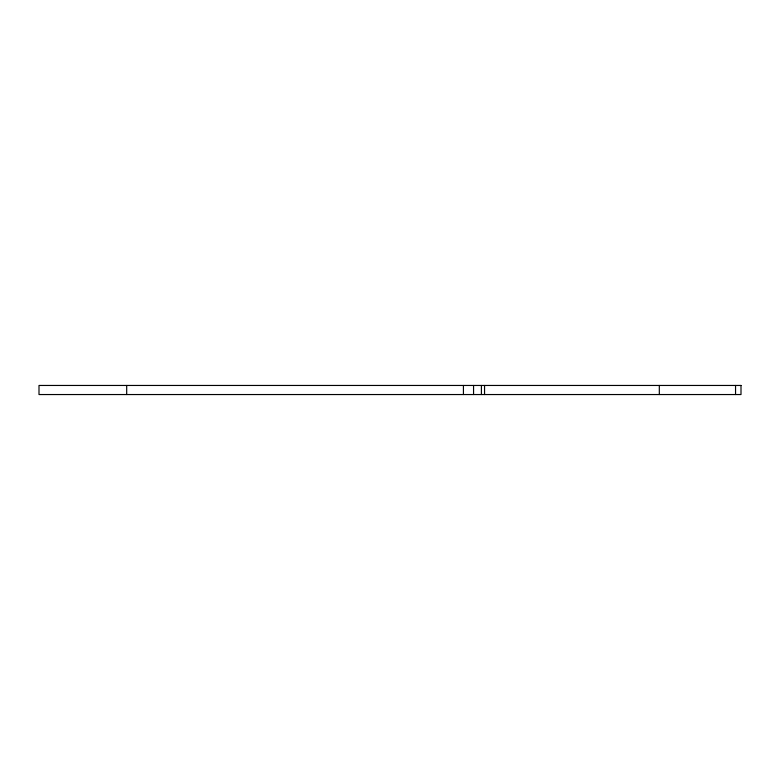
<?xml version="1.0" encoding="UTF-8"?>
<svg xmlns="http://www.w3.org/2000/svg" width="780" height="780" viewBox="0 0 780 780"><rect width="100%" height="100%" fill="white"/><g stroke="black" fill="none" stroke-linecap="round" stroke-linejoin="round"><path stroke-width="1.17" d="M735.55 385.456L735.55 394.543M659.315 385.456L659.315 394.543M484.555 385.456L484.555 394.543M481.406 385.456L481.406 394.543M473.558 385.456L473.558 394.543M463.427 385.456L463.427 394.543M126.691 385.456L126.691 394.543M741 385.456L39 385.456L39 394.543L741 394.543L741 385.456"/></g></svg>
